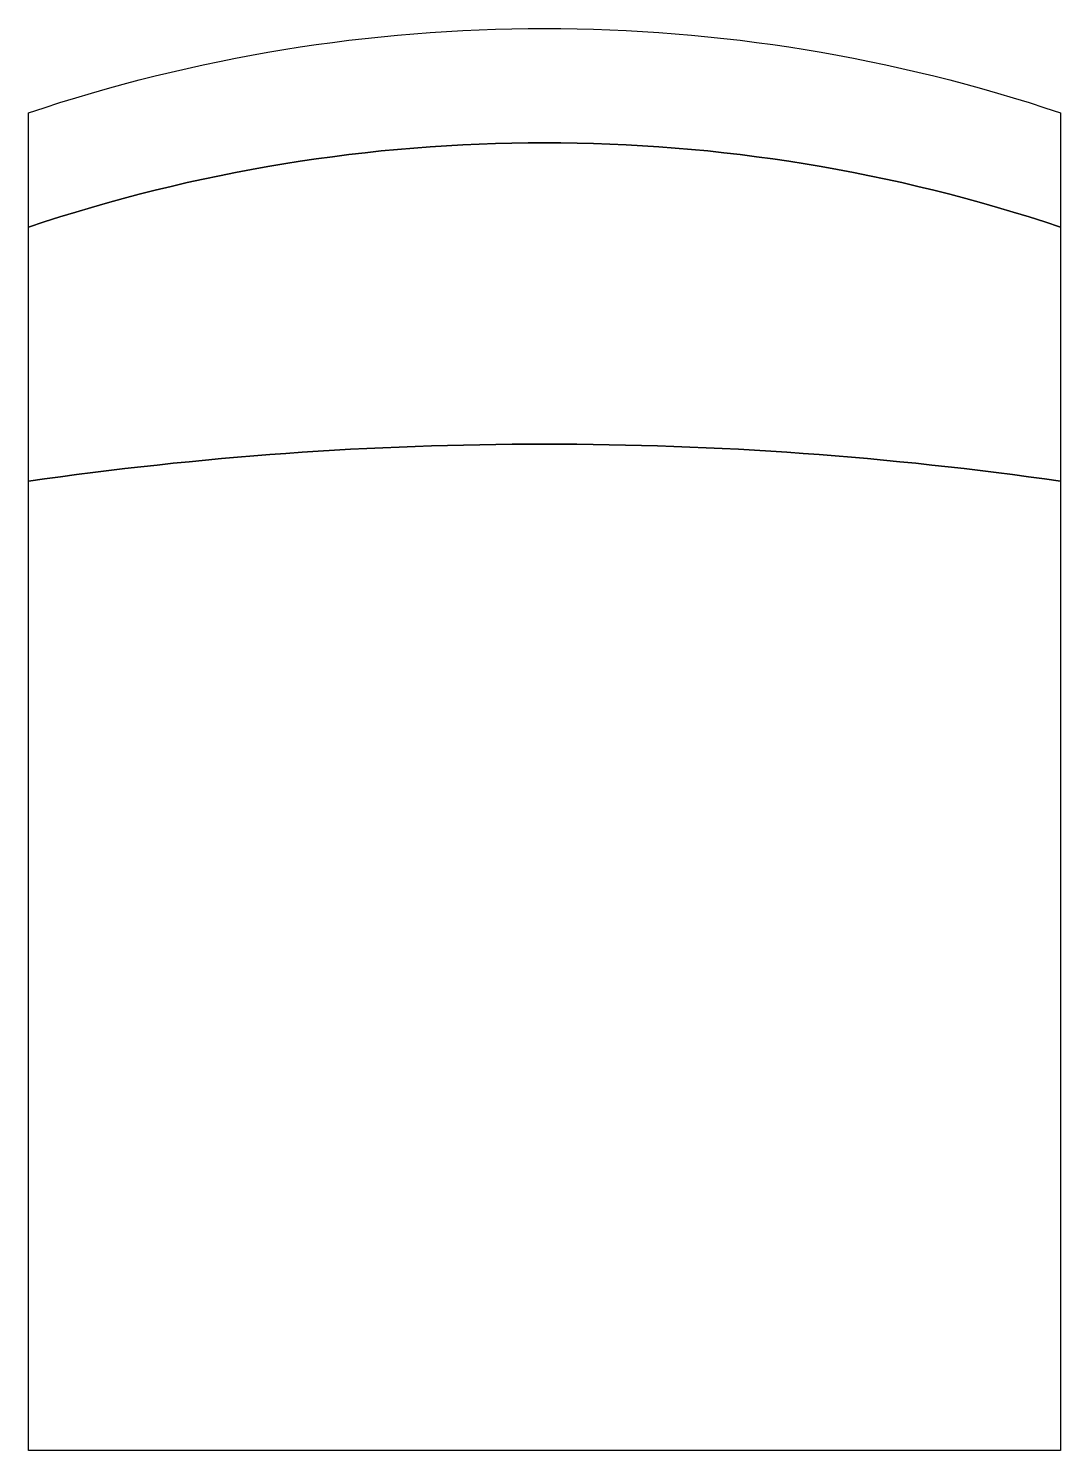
# Model space of a CAD drawing. Header units: millimetres. Extents: x -227 to 227, y -312 to 312.
import ezdxf

# ---------------------------------------------------------------- set-up
doc = ezdxf.new("R2010")
doc.units = ezdxf.units.MM
doc.header["$LTSCALE"] = 0.001

msp = doc.modelspace()

# ---------------------------------------------------------------- linework, layer by layer
for points in [[(-226.6, 275.21, -0.163668), (226.6, 275.21), (226.6, 225.01, 0.163668), (-226.6, 225.01), (-226.6, 275.21)], [(-226.6, 225.01, -0.163668), (226.6, 225.01), (226.6, 113.41, 0.072058), (-226.6, 113.41), (-226.6, 225.01)], [(-226.6, 113.41, -0.072058), (226.6, 113.41), (226.6, -312.29), (-226.6, -312.29), (-226.6, 113.41)]]:
    msp.add_lwpolyline(points, format="xyb")

doc.saveas('drawing.dxf')
